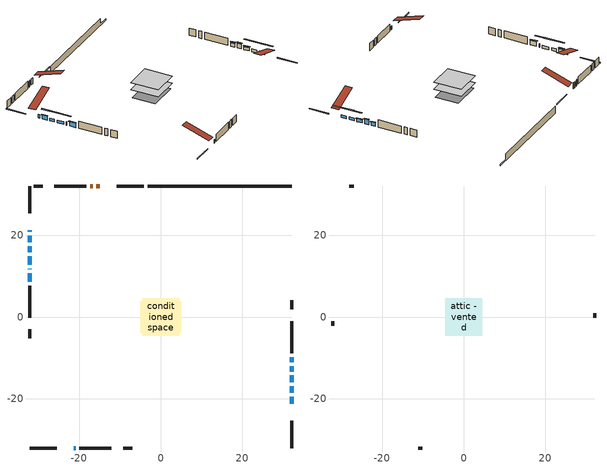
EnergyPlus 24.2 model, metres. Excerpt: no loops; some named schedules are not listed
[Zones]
conditioned space
 floor outside (Floor1 construction): -0.56,-0.56 -0.56,0.56 0.56,0.56 0.56,-0.56 z1.07
 floor adiabatic (AdiabaticFloorConstruction): -4.59,-4.59 -4.59,4.59 4.59,4.59 4.59,-4.59 z1.07
 floor foundation (Slab1 construction): -5.03,-3.81 -5.03,3.81 5.03,3.81 5.03,-3.81 z-1.28
 wall outside (RimJoist1 construction): -4.15,32.14 -10.78,32.14 / -32.14,-32.14 -25.51,-32.14 / -32.14,32.14 -32.14,25.51 / 32.14,-32.14 32.14,-25.51 z1.07:1.37
 wall outside (AdiabaticWallConstruction 1): -14.99,32.14 -15.77,32.14 / -16.7,32.14 -17.3,32.14 z1.07:3.1
 wall outside (AdiabaticWallConstruction): -32.14,21.29 -32.14,20.87 / -32.14,11.85 -32.14,11.66 / -21.29,-32.14 -20.91,-32.14 / 32.14,-11.13 32.14,-9.83 z1.07:2.29; -32.14,19.95 -32.14,18.34 z1.07:2.39; 32.14,-21.29 32.14,-19.57 / 32.14,-18.64 32.14,-16.96 / -32.14,17.42 -32.14,15.84 / -32.14,14.91 -32.14,12.78 z1.07:1.99; 32.14,-16.03 32.14,-14.31 z1.07:2.11; 32.14,-13.38 32.14,-12.06 z1.07:2.7; -32.14,10.73 -32.14,8.65 z1.07:2.59
 wall outside (Wall1 construction): -18.23,32.14 -26.07,32.14 / -19.98,-32.14 -12.14,-32.14 / -32.14,7.72 -32.14,-0.12 / 32.14,-8.91 32.14,-1.06 z1.07:3.51
 wall outside (Wall3 construction): -29,32.14 -31.21,32.14 / -9.22,-32.14 -7.01,-32.14 / -32.14,-3.05 -32.14,-5.26 / 32.14,1.86 32.14,4.07 z1.07:3.51
 wall foundation (FoundationWall1 construction): -3.22,32.14,-1.28 -3.22,32.14,1.07 28.6,32.14,1.07 28.6,32.14,-0.77 32.14,32.14,-0.77 32.14,32.14,-1.28
 window (WindowConstruction 5): -32.14,21.29 -32.14,20.87 z1.07:2.29
 window (WindowConstruction 4): -32.14,19.95 -32.14,18.35 z1.07:2.39
 window (WindowConstruction 8): 32.14,-21.29 32.14,-19.57 z1.07:1.98
 window (WindowConstruction 9): 32.14,-18.64 32.14,-16.96 z1.07:1.98
 window (WindowConstruction 10): -32.14,17.42 -32.14,15.84 z1.07:1.98
 window (WindowConstruction 11): -32.14,14.91 -32.14,12.78 z1.07:1.98
 window (WindowConstruction 6): -32.14,11.85 -32.14,11.66 z1.07:2.29
 window (WindowConstruction 7): -21.29,-32.14 -20.91,-32.14 z1.07:2.29
 window (WindowConstruction): 32.14,-16.03 32.14,-14.31 z1.07:2.11
 window (WindowConstruction 1): 32.14,-13.38 32.14,-12.06 z1.07:2.69
 window (WindowConstruction 2): 32.14,-11.13 32.14,-9.83 z1.07:2.29
 window (WindowConstruction 3): -32.14,10.73 -32.14,8.65 z1.07:2.59
 door (Door): -14.99,32.14 -15.77,32.14 z1.07:3.1
 door (Door 1): -16.7,32.14 -17.3,32.14 z1.07:3.1
 ceiling adiabatic (AdiabaticFloorConstruction): 4.59,-4.59 4.59,4.59 -4.59,4.59 -4.59,-4.59 z1.07
attic - vented
 floor to conditioned space (Floor2 construction Reversed): -4.59,-4.59 -4.59,4.59 4.59,4.59 4.59,-4.59 z3.51
 wall outside (Wall2 construction): -27,32.14 -28.07,32.14 / -11.21,-32.14 -10.15,-32.14 / -32.14,-1.05 -32.14,-2.12 / 32.14,-0.13 32.14,0.93 z1.07:3.51
 roof outside (Roof1 construction): -14.06,32.14,3.51 -14.06,23.19,6.49 -11.71,23.19,6.49 -11.71,32.14,3.51; -22.22,-32.14,3.51 -22.22,-23.19,6.49 -24.58,-23.19,6.49 -24.58,-32.14,3.51; -32.14,22.22,3.51 -23.19,22.22,6.49 -23.19,24.58,6.49 -32.14,24.58,3.51; 32.14,-22.22,3.51 23.19,-22.22,6.49 23.19,-24.58,6.49 32.14,-24.58,3.51
shading: -32.14,18.14 -32.14,20.15 -32.55,20.15 -32.55,18.14 z2.59; 32.14,-16.93 32.14,-23.93 32.55,-23.93 32.55,-16.93 z4.62; 32.14,-14.32 32.14,-21.28 32.55,-21.28 32.55,-14.32 z4.62; -32.14,13.2 -32.14,20.06 -32.55,20.06 -32.55,13.2 z4.62; -32.14,10.14 -32.14,17.55 -32.55,17.55 -32.55,10.14 z4.62; 32.14,-14.11 32.14,-16.23 32.55,-16.23 32.55,-14.11 z2.31; 32.14,-11.86 32.14,-13.58 32.55,-13.58 32.55,-11.86 z2.9; 32.14,-9.63 32.14,-11.33 32.55,-11.33 32.55,-9.63 z2.49; -32.14,8.45 -32.14,10.93 -32.55,10.93 -32.55,8.45 z2.8
[Building]
Building 1: Terrain=Suburbs
[Site:Location]
Moncton Intl AP_NB: Latitude {deg}=46.11; Longitude {deg}=-64.68; Time Zone {hr}=-4; Elevation {m}=71; Keep Site Location Information=Yes
[Site:GroundTemperature:Shallow]
1.33672, -0.726403, -0.891626, 0.0874321, 4.0178, 7.92987, 11.3214, 13.4699, 13.6524, 11.905, 8.59993, 4.80787
[Site:WaterMainsTemperature]
Calculation Method=Schedule; Temperature Schedule=mains temperature schedule
[Material] Roughness=Rough; Thermal Absorptance=0.9
Name | Thickness {m} | Conductivity {W/m-K} | Density {kg/m3} | Specific Heat {J/kg-K} | Solar Absorptance | Visible Absorptance
asphalt or fiberglass shingles | 0.00635 | 0.162714 | 1121.4 | 1465.45 | 0.4 | 0.4
ceiling loosefill ins | 0.254 | 0.0480833 | 16.02 | 1046.75 | 0.7 | 0.7
ceiling stud and cavity | 0.1397 | 0.123003 | 65.682 | 1177.47 | 0.7 | 0.7
concrete 4.0 in. | 0.1016 | 1.803125 | 2242.8 | 837.4 | 0.7 | 0.7
concrete 8.0 in. | 0.2032 | 1.803125 | 2242.8 | 837.4 | 0.7 | 0.7
door material | 0.04445 | 0.053851 | 512.64 | 1214.23 | 0.7 | 0.7
door material 1 | 0.04445 | 0.0451087 | 512.64 | 1214.23 | 0.7 | 0.7
floor covering | 0.0127 | 0.0433444 | 54.468 | 1339.84 | 0.6 | 0.6
floor rigid ins; wall rigid ins | 0.051816 | 0.029427 | 32.04 | 1214.23 | 0.7 | 0.7
floor rigid ins 1; wall rigid ins 1 | 0.512978 | 0.029427 | 32.04 | 1214.23 | 0.7 | 0.7
floor stud and cavity | 0.1397 | 0.0880357 | 92.3553 | 1139.71 | 0.7 | 0.7
floor stud and cavity 1 | 0.1397 | 1.75129 | 37.0049 | 1207.88 | 0.7 | 0.7
furniture material conditioned space 1 | 0.1524 | 0.115458 | 640.8 | 1214.23 | 0.6 | 0.6
gypsum board | 0.0127 | 0.160291 | 801 | 837.4 | 0.6 | 0.6
osb sheathing 0.5 in. | 0.0127 | 0.115458 | 512.64 | 1214.23 | 0.7 | 0.7
osb sheathing 0.75 in. | 0.01905 | 0.115458 | 512.64 | 1214.23 | 0.7 | 0.7
osb sheathing 2.0 in. | 0.0508 | 0.115458 | 512.64 | 1214.23 | 0.7 | 0.7
rim joist stud and cavity | 0.0508 | 0.0363085 | 125.044 | 1163.47 | 0.6 | 0.6
wall stud and cavity | 0.1397 | 0.217966 | 139.0536 | 1170.24 | 0.7 | 0.7
wall stud and cavity 1 | 0.0889 | 6.1454 | 50.32683 | 1063.81 | 0.6 | 0.6
wall stud and cavity 2 | 0.1397 | 0.197293 | 139.0536 | 1170.24 | 0.7 | 0.7
wall stud and cavity 3 | 0.0889 | 0.380278 | 52.3479 | 1209.89 | 0.7 | 0.7
wall stud and cavity 4 | 0.0889 | 0.391764 | 83.0341 | 1211.67 | 0.7 | 0.7
wood siding | 0.0254 | 0.102417 | 544.68 | 1172.36 | 0.4 | 0.4
wood siding 1 | 0.00254 | 0.102417 | 544.68 | 1172.36 | 0.4 | 0.4
wood siding 2; wood siding 3; wood siding 4 | 0.0254 | 0.102417 | 544.68 | 1172.36 | 0.7 | 0.7
[WindowMaterial:SimpleGlazingSystem]
Name | U-Factor {W/m2-K} | Solar Heat Gain Coefficient
WindowMaterial | 2.34104 | 0.52
WindowMaterial 1 | 2.19228 | 0.59
WindowMaterial 2 | 2.23827 | 0.57
WindowMaterial 3 | 2.14174 | 0.61
WindowMaterial 4 | 2.194547 | 0.58
WindowMaterial 5 | 2.986628 | 0.6
WindowMaterial 6 | 3.09792 | 0.48
WindowMaterial 7 | 2.36545 | 0.51
WindowMaterial 8 | 2.26155 | 0.56
WindowMaterial 9 | 2.26893 | 0.55
[Construction]
AdiabaticFloorConstruction: floor stud and cavity 1, floor rigid ins 1, osb sheathing 0.75 in., floor covering
AdiabaticWallConstruction: wood siding 3, wall rigid ins 1, wall stud and cavity 3, gypsum board
AdiabaticWallConstruction 1: wood siding 4, wall rigid ins 1, wall stud and cavity 3, gypsum board
Door: door material
Door 1: door material 1
Floor1 construction: floor stud and cavity, floor rigid ins, osb sheathing 0.75 in., floor covering
Floor2 construction Reversed: gypsum board, ceiling stud and cavity, ceiling loosefill ins
FoundationWall1 construction: concrete 8.0 in.
furniture construction conditioned space 1: furniture material conditioned space 1
PartitionWallConstruction: gypsum board, wall stud and cavity 4, gypsum board
RimJoist1 construction: wood siding 2, osb sheathing 2.0 in., rim joist stud and cavity
Roof1 construction: asphalt or fiberglass shingles
Slab1 construction: concrete 4.0 in.
Wall1 construction: wood siding, wall rigid ins, osb sheathing 0.5 in., wall stud and cavity, gypsum board
Wall2 construction: wood siding 1, wall stud and cavity 1
Wall3 construction: wood siding, osb sheathing 0.5 in., wall stud and cavity 2, gypsum board
WindowConstruction: WindowMaterial
WindowConstruction 1: WindowMaterial 1
WindowConstruction 10: WindowMaterial 9
WindowConstruction 11; WindowConstruction 2: WindowMaterial 2
WindowConstruction 3: WindowMaterial 3
WindowConstruction 4: WindowMaterial 4
WindowConstruction 5: WindowMaterial 5
WindowConstruction 6; WindowConstruction 7: WindowMaterial 6
WindowConstruction 8: WindowMaterial 7
WindowConstruction 9: WindowMaterial 8
[Zone] Multiplier=1; Part of Total Floor Area=Yes
Name | Volume {m3}
attic - vented | 40.8007
conditioned space | 403.1
[Space]
Name | Zone | Volume {m3}
attic - vented 1 | attic - vented | 40.8007
conditioned space 1 | conditioned space | 403.1
[ZoneInfiltration:EffectiveLeakageArea]
infil attic - vented 1: Zone or Space=attic - vented 1; Schedule=Always On Discrete; Effective Air Leakage Area {cm2}=2975.65; Stack Coefficient=0.000376864; Wind Coefficient=1.31163e-05
[ZoneMixing]
whole house fan mix: Zone or Space=attic - vented; Schedule=Always On Continuous; Design Flow Rate Calculation Method=Flow/Zone; Design Flow Rate {m3/s}=0; Source Zone or Space=conditioned space
[SurfaceProperty:ExposedFoundationPerimeter]
Slab1: Exposed Perimeter Calculation Method=TotalExposedPerimeter; Total Exposed Perimeter {m}=35.356
[InternalMass] Zone or ZoneList=conditioned space; Space or SpaceList=conditioned space 1
Name | Construction | Surface Area {m2}
furniture mass conditioned space 1 | furniture construction conditioned space 1 | 64.8759
partition wall mass | PartitionWallConstruction | 162.19
[Lights]
interior lighting: Zone or ZoneList or Space or SpaceList=conditioned space 1; Schedule=interior lighting schedule; Design Level Calculation Method=LightingLevel; Lighting Level {W}=343.2; Return Air Fraction=0; Fraction Radiant=0.6; Fraction Visible=0.2; Fraction Replaceable=1
[People]
occupants: Zone or ZoneList or Space or SpaceList=conditioned space 1; Number of People Schedule=occupants schedule; Number of People Calculation Method=People; Number of People=3; Fraction Radiant=0.314171; Sensible Heat Fraction=0.56303; Activity Level Schedule=occupants activity schedule; Carbon Dioxide Generation Rate {m3/s-W}=0; Enable ASHRAE 55 Comfort Warnings=No; Mean Radiant Temperature Calculation Type=EnclosureAveraged
[ElectricEquipment] Zone or ZoneList or Space or SpaceList=conditioned space 1; Design Level Calculation Method=EquipmentLevel
Name | Schedule | Design Level {W} | Fraction Latent | Fraction Radiant | Fraction Lost
clothes dryer | clothes dryer schedule | 140.772 | 0.015 | 0.081 | 0.85
clothes washer | clothes washer schedule | 32.1985 | 0.03 | 0.162 | 0.7
cooking range | cooking range schedule | 215.147 | 0.08 | 0.432 | 0.2
dishwasher | dishwasher schedule | 66.8632 | 0.3 | 0.18 | 0.4
fridge | fridge schedule | 72.9452 | 0 | 0.6 | 0
mech vent bath fan 0 | mech vent bath fan 0 schedule | 50.2 | 0 | 0 | 1
mech vent bath fan 1 | mech vent bath fan 1 schedule | 50.2 | 0 | 0 | 1
mech vent house fan | mech vent house fan schedule | 19.9167 | 0 | 0 | 0.5
mech vent house fan cfis | mech vent house fan cfis schedule | 0 | 0 | 0 | 0
mech vent range fan 0 | mech vent range fan 0 schedule | 57 | 0 | 0 | 1
misc plug loads | misc plug loads schedule | 494.7 | 0.045 | 0.513 | 0.1
whole house fan | Always On Discrete | 0 | 0 | 0 | 1
[OtherEquipment] Zone or ZoneList or Space or SpaceList=conditioned space 1; Design Level Calculation Method=EquipmentLevel
Name | Fuel Type | Schedule | Design Level {W} | Fraction Latent | Fraction Radiant | Fraction Lost
clothes dryer 1 | Electricity | clothes dryer schedule | 0 | 0.015 | 0.081 | 0.85
cooking range 1 | Electricity | cooking range schedule | 0 | 0.08 | 0.432 | 0.2
general water use latent | None | general water use schedule | 62.594 | 1 | 0 | 0
general water use sensible | None | general water use schedule | -61.6891 | 0 | 0.6 | 0
mech vent house fan latent load | None | Always On Discrete | 0 | 1 | 0 | 0
mech vent house fan sensible load | None | Always On Discrete | 0 | 0 | 0 | 0
water heater energy adjustment1 | Electricity | Always On Discrete | 0.01 | 0 | 0 | 1
[ZoneInfiltration:DesignFlowRate] Zone or ZoneList or Space or SpaceList=conditioned space 1; Schedule=Always On Discrete; Design Flow Rate Calculation Method=Flow/Zone; Design Flow Rate {m3/s}=0
infil flow; natural vent flow; whole house fan flow
[ZoneControl:Thermostat]
conditioned space Thermostat: Zone or ZoneList=conditioned space; Control Type Schedule=conditioned space Thermostat Schedule; Control 1=conditioned space temperature setpoint; Temperature Difference Between Cutout And Setpoint {deltaC}=0
[ZoneHVAC:Baseboard:Convective:Electric]
electric baseboard: Availability Schedule=Always On Discrete; Heating Design Capacity {W}=19731.6; Efficiency=1
[Zone equipment]
conditioned space: electric baseboard
[Foundation:Kiva]
Foundation Kiva 1: Initial Indoor Air Temperature {C}=18; Wall Height Above Grade {m}=1.07; Wall Depth Below Slab {m}=0.2032
[Foundation:Kiva:Settings]
Soil Conductivity {W/m-K}=0.849921; Soil Density {kg/m3}=1842.3; Soil Specific Heat {J/kg-K}=418.7; Ground Solar Absorptivity=0.9; Ground Thermal Absorptivity=0.9; Ground Surface Roughness {m}=0.03; Far-Field Width {m}=40; Deep-Ground Boundary Condition=ZeroFlux; Deep-Ground Depth {m}=40; Minimum Cell Dimension {m}=0.2; Maximum Cell Growth Coefficient=3; Simulation Timestep=Timestep
[Exterior:Lights]
exterior lighting: Schedule=exterior lighting schedule; Design Level {W}=75.6
[EnergyManagementSystem:GlobalVariable]
infil_program_Qfan
infil_program_Qinf
natural_vent_program_Qnv
natural_vent_program_Qwhf
[EnergyManagementSystem:Sensor]
Name | Output:Variable or Output:Meter Index Key | Output:Variable or Output:Meter
airflow_gain | infil flow | Infiltration Sensible Heat Gain Energy
airflow_gain_1 | natural vent flow | Infiltration Sensible Heat Gain Energy
airflow_gain_2 | whole house fan flow | Infiltration Sensible Heat Gain Energy
airflow_loss | infil flow | Infiltration Sensible Heat Loss Energy
airflow_loss_1 | natural vent flow | Infiltration Sensible Heat Loss Energy
airflow_loss_2 | whole house fan flow | Infiltration Sensible Heat Loss Energy
clg_load_cond |  | Cooling:EnergyTransfer:Zone:CONDITIONED SPACE
clg_sp_s; clg_sp_s_1 | cooling setpoint | Schedule Value
clothes_dryer_exhaust_0_sch_s | clothes dryer exhaust 0 schedule | Schedule Value
conditioned_space_clg_unmet_s | conditioned space | Zone Cooling Setpoint Not Met Time
conditioned_space_htg_unmet_s | conditioned space | Zone Heating Setpoint Not Met Time
cool_season | cooling season schedule | Schedule Value
fridge_tin_s | conditioned space | Zone Mean Air Temperature
htg_load_cond |  | Heating:EnergyTransfer:Zone:CONDITIONED SPACE
htg_sp_s; htg_sp_s_1 | heating setpoint | Schedule Value
ig_ee_conv | clothes dryer | Electric Equipment Convective Heating Energy
ig_ee_conv_2 | cooking range | Electric Equipment Convective Heating Energy
ig_ee_conv_4 | fridge | Electric Equipment Convective Heating Energy
ig_ee_conv_5 | misc plug loads | Electric Equipment Convective Heating Energy
ig_ee_conv_6 | whole house fan | Electric Equipment Convective Heating Energy
ig_ee_rad | clothes dryer | Electric Equipment Radiant Heating Energy
ig_ee_rad_2 | cooking range | Electric Equipment Radiant Heating Energy
ig_ee_rad_4 | fridge | Electric Equipment Radiant Heating Energy
ig_ee_rad_5 | misc plug loads | Electric Equipment Radiant Heating Energy
ig_ee_rad_6 | whole house fan | Electric Equipment Radiant Heating Energy
ig_lgt_conv | interior lighting | Lights Convective Heating Energy
ig_lgt_rad | interior lighting | Lights Radiant Heating Energy
ig_lgt_vis | interior lighting | Lights Visible Radiation Heating Energy
ig_oe_conv | clothes dryer 1 | Other Equipment Convective Heating Energy
ig_oe_conv_1 | cooking range 1 | Other Equipment Convective Heating Energy
ig_oe_conv_2 | general water use latent | Other Equipment Convective Heating Energy
ig_oe_conv_3 | general water use sensible | Other Equipment Convective Heating Energy
ig_oe_conv_4 | water heater energy adjustment1 | Other Equipment Convective Heating Energy
ig_oe_rad | clothes dryer 1 | Other Equipment Radiant Heating Energy
ig_oe_rad_1 | cooking range 1 | Other Equipment Radiant Heating Energy
ig_oe_rad_2 | general water use latent | Other Equipment Radiant Heating Energy
ig_oe_rad_3 | general water use sensible | Other Equipment Radiant Heating Energy
ig_oe_rad_4 | water heater energy adjustment1 | Other Equipment Radiant Heating Energy
ig_ppl_conv | occupants | People Convective Heating Energy
ig_ppl_rad | occupants | People Radiant Heating Energy
im_conv | furniture mass conditioned space 1 | Surface Inside Face Convection Heat Gain Energy
im_conv_1 | partition wall mass | Surface Inside Face Convection Heat Gain Energy
im_ig | furniture mass conditioned space 1 | Surface Inside Face Internal Gains Radiation Heat Gain Energy
im_ig_1 | partition wall mass | Surface Inside Face Internal Gains Radiation Heat Gain Energy
im_lgt | furniture mass conditioned space 1 | Surface Inside Face Lights Radiation Heat Gain Energy
im_lgt_1 | partition wall mass | Surface Inside Face Lights Radiation Heat Gain Energy
im_sol | furniture mass conditioned space 1 | Surface Inside Face Solar Radiation Heat Gain Energy
im_sol_1 | partition wall mass | Surface Inside Face Solar Radiation Heat Gain Energy
im_surf | furniture mass conditioned space 1 | Surface Inside Face Net Surface Thermal Radiation Heat Gain Energy
im_surf_1 | partition wall mass | Surface Inside Face Net Surface Thermal Radiation Heat Gain Energy
mech_vent_bath_fan_0_sch_s | mech vent bath fan 0 schedule | Schedule Value
mech_vent_bath_fan_1_sch_s | mech vent bath fan 1 schedule | Schedule Value
mech_vent_range_fan_0_sch_s | mech vent range fan 0 schedule | Schedule Value
mv_conv | mech vent bath fan 0 | Electric Equipment Convective Heating Energy
mv_conv_1 | mech vent bath fan 1 | Electric Equipment Convective Heating Energy
mv_conv_2 | mech vent house fan | Electric Equipment Convective Heating Energy
mv_conv_3 | mech vent house fan cfis | Electric Equipment Convective Heating Energy
mv_conv_4 | mech vent range fan 0 | Electric Equipment Convective Heating Energy
mv_conv_5 | mech vent house fan latent load | Other Equipment Convective Heating Energy
mv_conv_6 | mech vent house fan sensible load | Other Equipment Convective Heating Energy
mv_rad | mech vent bath fan 0 | Electric Equipment Radiant Heating Energy
mv_rad_1 | mech vent bath fan 1 | Electric Equipment Radiant Heating Energy
mv_rad_2 | mech vent house fan | Electric Equipment Radiant Heating Energy
mv_rad_3 | mech vent house fan cfis | Electric Equipment Radiant Heating Energy
mv_rad_4 | mech vent range fan 0 | Electric Equipment Radiant Heating Energy
mv_rad_5 | mech vent house fan latent load | Other Equipment Radiant Heating Energy
mv_rad_6 | mech vent house fan sensible load | Other Equipment Radiant Heating Energy
natural_vent_s | natural vent schedule | Schedule Value
out_pb_s |  | Site Outdoor Air Barometric Pressure
out_wt_s |  | Site Outdoor Air Humidity Ratio
site_vw_s |  | Site Wind Speed
ss_back_out | Window1 | Surface Window Shortwave from Zone Back Out Window Heat Transfer Rate
ss_back_out_1 | Window10 | Surface Window Shortwave from Zone Back Out Window Heat Transfer Rate
ss_back_out_10 | Window8 | Surface Window Shortwave from Zone Back Out Window Heat Transfer Rate
ss_back_out_11 | Window9 | Surface Window Shortwave from Zone Back Out Window Heat Transfer Rate
ss_back_out_2 | Window11 | Surface Window Shortwave from Zone Back Out Window Heat Transfer Rate
ss_back_out_3 | Window13 | Surface Window Shortwave from Zone Back Out Window Heat Transfer Rate
ss_back_out_4 | Window14 | Surface Window Shortwave from Zone Back Out Window Heat Transfer Rate
ss_back_out_5 | Window15 | Surface Window Shortwave from Zone Back Out Window Heat Transfer Rate
ss_back_out_6 | Window2 | Surface Window Shortwave from Zone Back Out Window Heat Transfer Rate
ss_back_out_7 | Window3 | Surface Window Shortwave from Zone Back Out Window Heat Transfer Rate
ss_back_out_8 | Window5 | Surface Window Shortwave from Zone Back Out Window Heat Transfer Rate
ss_back_out_9 | Window7 | Surface Window Shortwave from Zone Back Out Window Heat Transfer Rate
ss_conv | Door1 | Surface Inside Face Convection Heat Gain Energy
ss_conv_1 | Door2 | Surface Inside Face Convection Heat Gain Energy
ss_conv_10 | Window5 | Surface Inside Face Convection Heat Gain Energy
ss_conv_11 | Window7 | Surface Inside Face Convection Heat Gain Energy
ss_conv_12 | Window8 | Surface Inside Face Convection Heat Gain Energy
ss_conv_13 | Window9 | Surface Inside Face Convection Heat Gain Energy
ss_conv_2 | Window1 | Surface Inside Face Convection Heat Gain Energy
ss_conv_3 | Window10 | Surface Inside Face Convection Heat Gain Energy
ss_conv_4 | Window11 | Surface Inside Face Convection Heat Gain Energy
ss_conv_5 | Window13 | Surface Inside Face Convection Heat Gain Energy
ss_conv_6 | Window14 | Surface Inside Face Convection Heat Gain Energy
ss_conv_7 | Window15 | Surface Inside Face Convection Heat Gain Energy
ss_conv_8 | Window2 | Surface Inside Face Convection Heat Gain Energy
ss_conv_9 | Window3 | Surface Inside Face Convection Heat Gain Energy
ss_ig | Door1 | Surface Inside Face Internal Gains Radiation Heat Gain Energy
ss_ig_1 | Door2 | Surface Inside Face Internal Gains Radiation Heat Gain Energy
ss_ig_10 | Window5 | Surface Inside Face Internal Gains Radiation Heat Gain Energy
ss_ig_11 | Window7 | Surface Inside Face Internal Gains Radiation Heat Gain Energy
ss_ig_12 | Window8 | Surface Inside Face Internal Gains Radiation Heat Gain Energy
ss_ig_13 | Window9 | Surface Inside Face Internal Gains Radiation Heat Gain Energy
ss_ig_2 | Window1 | Surface Inside Face Internal Gains Radiation Heat Gain Energy
ss_ig_3 | Window10 | Surface Inside Face Internal Gains Radiation Heat Gain Energy
ss_ig_4 | Window11 | Surface Inside Face Internal Gains Radiation Heat Gain Energy
ss_ig_5 | Window13 | Surface Inside Face Internal Gains Radiation Heat Gain Energy
ss_ig_6 | Window14 | Surface Inside Face Internal Gains Radiation Heat Gain Energy
ss_ig_7 | Window15 | Surface Inside Face Internal Gains Radiation Heat Gain Energy
ss_ig_8 | Window2 | Surface Inside Face Internal Gains Radiation Heat Gain Energy
ss_ig_9 | Window3 | Surface Inside Face Internal Gains Radiation Heat Gain Energy
ss_lgt | Door1 | Surface Inside Face Lights Radiation Heat Gain Energy
ss_lgt_1 | Door2 | Surface Inside Face Lights Radiation Heat Gain Energy
ss_sol | Door1 | Surface Inside Face Solar Radiation Heat Gain Energy
ss_sol_1 | Door2 | Surface Inside Face Solar Radiation Heat Gain Energy
ss_surf | Door1 | Surface Inside Face Net Surface Thermal Radiation Heat Gain Energy
ss_surf_1 | Door2 | Surface Inside Face Net Surface Thermal Radiation Heat Gain Energy
ss_surf_10 | Window5 | Surface Inside Face Net Surface Thermal Radiation Heat Gain Energy
ss_surf_11 | Window7 | Surface Inside Face Net Surface Thermal Radiation Heat Gain Energy
ss_surf_12 | Window8 | Surface Inside Face Net Surface Thermal Radiation Heat Gain Energy
ss_surf_13 | Window9 | Surface Inside Face Net Surface Thermal Radiation Heat Gain Energy
ss_surf_2 | Window1 | Surface Inside Face Net Surface Thermal Radiation Heat Gain Energy
ss_surf_3 | Window10 | Surface Inside Face Net Surface Thermal Radiation Heat Gain Energy
ss_surf_4 | Window11 | Surface Inside Face Net Surface Thermal Radiation Heat Gain Energy
ss_surf_5 | Window13 | Surface Inside Face Net Surface Thermal Radiation Heat Gain Energy
ss_surf_6 | Window14 | Surface Inside Face Net Surface Thermal Radiation Heat Gain Energy
ss_surf_7 | Window15 | Surface Inside Face Net Surface Thermal Radiation Heat Gain Energy
ss_surf_8 | Window2 | Surface Inside Face Net Surface Thermal Radiation Heat Gain Energy
ss_surf_9 | Window3 | Surface Inside Face Net Surface Thermal Radiation Heat Gain Energy
ss_trans_in | Window1 | Surface Window Transmitted Solar Radiation Rate
ss_trans_in_1 | Window10 | Surface Window Transmitted Solar Radiation Rate
ss_trans_in_10 | Window8 | Surface Window Transmitted Solar Radiation Rate
ss_trans_in_11 | Window9 | Surface Window Transmitted Solar Radiation Rate
ss_trans_in_2 | Window11 | Surface Window Transmitted Solar Radiation Rate
ss_trans_in_3 | Window13 | Surface Window Transmitted Solar Radiation Rate
ss_trans_in_4 | Window14 | Surface Window Transmitted Solar Radiation Rate
ss_trans_in_5 | Window15 | Surface Window Transmitted Solar Radiation Rate
ss_trans_in_6 | Window2 | Surface Window Transmitted Solar Radiation Rate
ss_trans_in_7 | Window3 | Surface Window Transmitted Solar Radiation Rate
ss_trans_in_8 | Window5 | Surface Window Transmitted Solar Radiation Rate
ss_trans_in_9 | Window7 | Surface Window Transmitted Solar Radiation Rate
ss_trans_out | Window1 | Surface Inside Face Initial Transmitted Diffuse Transmitted Out Window Solar Radiation Rate
ss_trans_out_1 | Window10 | Surface Inside Face Initial Transmitted Diffuse Transmitted Out Window Solar Radiation Rate
ss_trans_out_10 | Window8 | Surface Inside Face Initial Transmitted Diffuse Transmitted Out Window Solar Radiation Rate
ss_trans_out_11 | Window9 | Surface Inside Face Initial Transmitted Diffuse Transmitted Out Window Solar Radiation Rate
ss_trans_out_2 | Window11 | Surface Inside Face Initial Transmitted Diffuse Transmitted Out Window Solar Radiation Rate
ss_trans_out_3 | Window13 | Surface Inside Face Initial Transmitted Diffuse Transmitted Out Window Solar Radiation Rate
ss_trans_out_4 | Window14 | Surface Inside Face Initial Transmitted Diffuse Transmitted Out Window Solar Radiation Rate
ss_trans_out_5 | Window15 | Surface Inside Face Initial Transmitted Diffuse Transmitted Out Window Solar Radiation Rate
ss_trans_out_6 | Window2 | Surface Inside Face Initial Transmitted Diffuse Transmitted Out Window Solar Radiation Rate
ss_trans_out_7 | Window3 | Surface Inside Face Initial Transmitted Diffuse Transmitted Out Window Solar Radiation Rate
